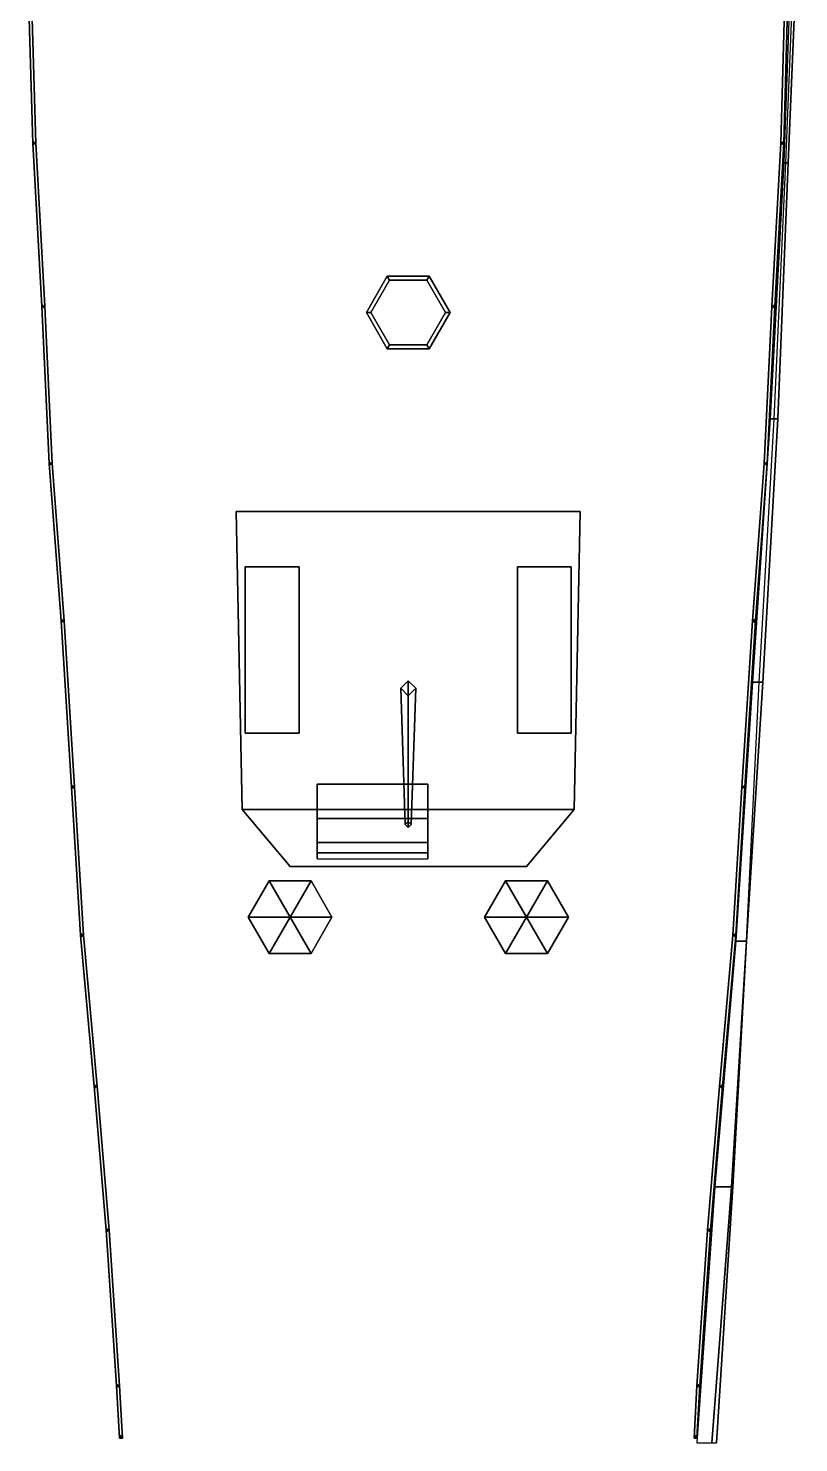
# Model space of a CAD drawing. Extents: x -2.7 to 2.7, y -17.4 to 17.4.
# Drawn here: x -2.54 to 2.61, y -17.45 to -8 of the extents above; entities that cross this region are included whole.
import ezdxf

# ---------------------------------------------------------------- set-up
doc = ezdxf.new("R2010")
doc.units = 0
doc.layers.get('0').update_dxf_attribs({"linetype": 'CONTINUOUS'})

msp = doc.modelspace()

# ---------------------------------------------------------------- linework, layer by layer
for points in [[(2.54, -8.9, 0.51), (2.61, -7.19, 0.51), (2.57, -7.19, 1.53), (2.51, -8.9, 1.53)], [(2.5235, -8.9), (2.5935, -7.19), (2.61, -7.19, 0.11), (2.54, -8.9, 0.11)], [(2.54, -8.9, 0.11), (2.61, -7.19, 0.11), (2.61, -7.19, 0.51), (2.54, -8.9, 0.51)], [(-2.51, -8.77, 2.35), (-2.54, -7.71, 2.36), (-2.52, -7.71, 2.36), (-2.49, -8.77, 2.35)], [(-2.49, -8.77, 2.35), (-2.52, -7.71, 2.36), (-2.54, -7.71, 2.36), (-2.51, -8.77, 2.35)], [(2.51, -8.77, 2.35), (2.54, -7.71, 2.36), (2.52, -7.71, 2.36), (2.49, -8.77, 2.35)], [(2.49, -8.77, 2.35), (2.52, -7.71, 2.36), (2.54, -7.71, 2.36), (2.51, -8.77, 2.35)], [(-2.43, -9.86, 2.35), (-2.49, -8.77, 2.35), (-2.51, -8.77, 2.35), (-2.45, -9.86, 2.35)], [(-2.45, -9.86, 2.35), (-2.51, -8.77, 2.35), (-2.49, -8.77, 2.35), (-2.43, -9.86, 2.35)], [(-2.505, -8.7613, 2.35), (-2.49, -8.77, 2.35), (-2.49, -8.77, 1.53), (-2.505, -8.7613, 1.53)], [(-2.505, -8.7787, 2.35), (-2.505, -8.7613, 2.35), (-2.505, -8.7613, 1.53), (-2.505, -8.7787, 1.53)], [(-2.49, -8.77, 2.35), (-2.505, -8.7787, 2.35), (-2.505, -8.7787, 1.53), (-2.49, -8.77, 1.53)], [(2.43, -9.86, 2.35), (2.49, -8.77, 2.35), (2.51, -8.77, 2.35), (2.45, -9.86, 2.35)], [(2.45, -9.86, 2.35), (2.51, -8.77, 2.35), (2.49, -8.77, 2.35), (2.43, -9.86, 2.35)], [(2.505, -8.7613, 1.53), (2.49, -8.77, 1.53), (2.49, -8.77, 2.35), (2.505, -8.7613, 2.35)], [(2.49, -8.77, 1.53), (2.505, -8.7787, 1.53), (2.505, -8.7787, 2.35), (2.49, -8.77, 2.35)], [(2.505, -8.7787, 1.53), (2.505, -8.7613, 1.53), (2.505, -8.7613, 2.35), (2.505, -8.7787, 2.35)], [(2.47, -10.61, 0.51), (2.54, -8.9, 0.51), (2.51, -8.9, 1.53), (2.42, -10.61, 1.53)], [(2.4459, -10.61), (2.5235, -8.9), (2.54, -8.9, 0.11), (2.47, -10.61, 0.27)], [(2.47, -10.61, 0.27), (2.54, -8.9, 0.11), (2.54, -8.9, 0.51), (2.47, -10.61, 0.51)], [(-0.25, -9.9, 1.61), (-0.125, -9.6835, 1.61), (-0.14, -9.6575, 1.58), (-0.28, -9.9, 1.58)], [(-0.14, -9.6575, 1.53), (-0.28, -9.9, 1.53), (-0.28, -9.9, 1.58), (-0.14, -9.6575, 1.58)], [(-0.125, -9.6835, 1.61), (-0.25, -9.9, 1.61), (-0.25, -9.9, 2.38), (-0.125, -9.6835, 2.38)], [(0.14, -9.6575, 1.53), (-0.14, -9.6575, 1.53), (-0.14, -9.6575, 1.58), (0.14, -9.6575, 1.58)], [(-0.125, -9.6835, 1.61), (0.125, -9.6835, 1.61), (0.14, -9.6575, 1.58), (-0.14, -9.6575, 1.58)], [(0.125, -9.6835, 1.61), (-0.125, -9.6835, 1.61), (-0.125, -9.6835, 2.38), (0.125, -9.6835, 2.38)], [(0.125, -9.6835, 1.61), (0.25, -9.9, 1.61), (0.28, -9.9, 1.58), (0.14, -9.6575, 1.58)], [(0.25, -9.9, 1.61), (0.125, -9.6835, 1.61), (0.125, -9.6835, 2.38), (0.25, -9.9, 2.38)], [(0.28, -9.9, 1.53), (0.14, -9.6575, 1.53), (0.14, -9.6575, 1.58), (0.28, -9.9, 1.58)], [(-2.38, -10.91, 2.34), (-2.43, -9.86, 2.35), (-2.45, -9.86, 2.35), (-2.4, -10.91, 2.34)], [(-2.4, -10.91, 2.34), (-2.45, -9.86, 2.35), (-2.43, -9.86, 2.35), (-2.38, -10.91, 2.34)], [(-2.445, -9.8513, 2.35), (-2.43, -9.86, 2.35), (-2.43, -9.86, 1.53), (-2.445, -9.8513, 1.53)], [(-2.445, -9.8687, 2.35), (-2.445, -9.8513, 2.35), (-2.445, -9.8513, 1.53), (-2.445, -9.8687, 1.53)], [(-2.43, -9.86, 2.35), (-2.445, -9.8687, 2.35), (-2.445, -9.8687, 1.53), (-2.43, -9.86, 1.53)], [(-0.125, -10.1165, 1.61), (-0.25, -9.9, 1.61), (-0.28, -9.9, 1.58), (-0.14, -10.1425, 1.58)], [(-0.28, -9.9, 1.53), (-0.14, -10.1425, 1.53), (-0.14, -10.1425, 1.58), (-0.28, -9.9, 1.58)], [(-0.25, -9.9, 1.61), (-0.125, -10.1165, 1.61), (-0.125, -10.1165, 2.38), (-0.25, -9.9, 2.38)], [(0.125, -10.1165, 1.61), (0.25, -9.9, 1.61), (0.25, -9.9, 2.38), (0.125, -10.1165, 2.38)], [(0.25, -9.9, 1.61), (0.125, -10.1165, 1.61), (0.14, -10.1425, 1.58), (0.28, -9.9, 1.58)], [(0.14, -10.1425, 1.53), (0.28, -9.9, 1.53), (0.28, -9.9, 1.58), (0.14, -10.1425, 1.58)], [(2.4, -10.91, 2.34), (2.45, -9.86, 2.35), (2.43, -9.86, 2.35), (2.38, -10.91, 2.34)], [(2.38, -10.91, 2.34), (2.43, -9.86, 2.35), (2.45, -9.86, 2.35), (2.4, -10.91, 2.34)], [(2.445, -9.8513, 1.53), (2.43, -9.86, 1.53), (2.43, -9.86, 2.35), (2.445, -9.8513, 2.35)], [(2.43, -9.86, 1.53), (2.445, -9.8687, 1.53), (2.445, -9.8687, 2.35), (2.43, -9.86, 2.35)], [(2.445, -9.8687, 1.53), (2.445, -9.8513, 1.53), (2.445, -9.8513, 2.35), (2.445, -9.8687, 2.35)], [(0.125, -10.1165, 1.61), (-0.125, -10.1165, 1.61), (-0.14, -10.1425, 1.58), (0.14, -10.1425, 1.58)], [(-0.14, -10.1425, 1.53), (0.14, -10.1425, 1.53), (0.14, -10.1425, 1.58), (-0.14, -10.1425, 1.58)], [(-0.125, -10.1165, 1.61), (0.125, -10.1165, 1.61), (0.125, -10.1165, 2.38), (-0.125, -10.1165, 2.38)], [(2.37, -12.37, 0.51), (2.47, -10.61, 0.51), (2.42, -10.61, 1.53), (2.3, -12.37, 1.53)], [(2.3459, -12.37), (2.4459, -10.61), (2.47, -10.61, 0.27), (2.37, -12.37, 0.27)], [(2.37, -12.37, 0.27), (2.47, -10.61, 0.27), (2.47, -10.61, 0.51), (2.37, -12.37, 0.51)], [(-2.32, -11.96, 2.32), (-2.4, -10.91, 2.34), (-2.38, -10.91, 2.34), (-2.3, -11.96, 2.32)], [(-2.3, -11.96, 2.32), (-2.38, -10.91, 2.34), (-2.4, -10.91, 2.34), (-2.32, -11.96, 2.32)], [(-2.395, -10.9187, 2.34), (-2.395, -10.9013, 2.34), (-2.395, -10.9013, 1.53), (-2.395, -10.9187, 1.53)], [(-2.395, -10.9013, 2.34), (-2.38, -10.91, 2.34), (-2.38, -10.91, 1.53), (-2.395, -10.9013, 1.53)], [(-2.38, -10.91, 2.34), (-2.395, -10.9187, 2.34), (-2.395, -10.9187, 1.53), (-2.38, -10.91, 1.53)], [(2.3, -11.96, 2.32), (2.38, -10.91, 2.34), (2.4, -10.91, 2.34), (2.32, -11.96, 2.32)], [(2.32, -11.96, 2.32), (2.4, -10.91, 2.34), (2.38, -10.91, 2.34), (2.3, -11.96, 2.32)], [(2.395, -10.9013, 1.53), (2.38, -10.91, 1.53), (2.38, -10.91, 2.34), (2.395, -10.9013, 2.34)], [(2.38, -10.91, 1.53), (2.395, -10.9187, 1.53), (2.395, -10.9187, 2.34), (2.38, -10.91, 2.34)], [(2.395, -10.9187, 1.53), (2.395, -10.9013, 1.53), (2.395, -10.9013, 2.34), (2.395, -10.9187, 2.34)], [(1.15, -11.23, 1.77), (-1.15, -11.23, 1.77), (-1.11, -13.22, 1.77), (1.11, -13.22, 1.77)], [(1.15, -11.23, 1.53), (-1.15, -11.23, 1.53), (-1.15, -11.23, 1.77), (1.15, -11.23, 1.77)], [(-1.11, -13.22, 1.77), (-1.15, -11.23, 1.77), (-1.15, -11.23, 1.53), (-1.11, -13.22, 1.53)], [(1.11, -13.22, 1.53), (1.15, -11.23, 1.53), (1.15, -11.23, 1.77), (1.11, -13.22, 1.77)], [(-1.09, -12.71, 2.33), (-1.09, -11.6, 2.33), (-1.09, -11.6, 1.77), (-1.09, -12.71, 1.77)], [(-0.73, -11.6, 2.33), (-1.09, -11.6, 2.33), (-1.09, -12.71, 2.33), (-0.73, -12.71, 2.33)], [(-0.73, -11.6, 1.77), (-1.09, -11.6, 1.77), (-1.09, -11.6, 2.33), (-0.73, -11.6, 2.33)], [(-0.73, -12.71, 1.77), (-0.73, -11.6, 1.77), (-0.73, -11.6, 2.33), (-0.73, -12.71, 2.33)], [(1.09, -11.6, 2.33), (0.73, -11.6, 2.33), (0.73, -12.71, 2.33), (1.09, -12.71, 2.33)], [(1.09, -11.6, 1.77), (0.73, -11.6, 1.77), (0.73, -11.6, 2.33), (1.09, -11.6, 2.33)], [(0.73, -12.71, 2.33), (0.73, -11.6, 2.33), (0.73, -11.6, 1.77), (0.73, -12.71, 1.77)], [(1.09, -12.71, 1.77), (1.09, -11.6, 1.77), (1.09, -11.6, 2.33), (1.09, -12.71, 2.33)], [(-2.23, -13.07, 2.32), (-2.3, -11.96, 2.32), (-2.32, -11.96, 2.32), (-2.25, -13.07, 2.32)], [(-2.25, -13.07, 2.32), (-2.32, -11.96, 2.32), (-2.3, -11.96, 2.32), (-2.23, -13.07, 2.32)], [(-2.315, -11.9513, 2.32), (-2.3, -11.96, 2.32), (-2.3, -11.96, 1.53), (-2.315, -11.9513, 1.53)], [(-2.315, -11.9687, 2.32), (-2.315, -11.9513, 2.32), (-2.315, -11.9513, 1.53), (-2.315, -11.9687, 1.53)], [(-2.3, -11.96, 2.32), (-2.315, -11.9687, 2.32), (-2.315, -11.9687, 1.53), (-2.3, -11.96, 1.53)], [(2.25, -13.07, 2.32), (2.32, -11.96, 2.32), (2.3, -11.96, 2.32), (2.23, -13.07, 2.32)], [(2.23, -13.07, 2.32), (2.3, -11.96, 2.32), (2.32, -11.96, 2.32), (2.25, -13.07, 2.32)], [(2.315, -11.9513, 1.53), (2.3, -11.96, 1.53), (2.3, -11.96, 2.32), (2.315, -11.9513, 2.32)], [(2.3, -11.96, 1.53), (2.315, -11.9687, 1.53), (2.315, -11.9687, 2.32), (2.3, -11.96, 2.32)], [(2.315, -11.9687, 1.53), (2.315, -11.9513, 1.53), (2.315, -11.9513, 2.32), (2.315, -11.9687, 2.32)], [(0, -12.36, 1.77), (-0.05, -12.41, 1.77), (-0.02, -13.32, 4.1), (0, -13.3, 4.1)], [(0.05, -12.41, 1.77), (0, -12.36, 1.77), (0, -13.3, 4.1), (0.02, -13.32, 4.1)], [(2.26, -14.1, 0.51), (2.37, -12.37, 0.51), (2.3, -12.37, 1.53), (2.19, -14.1, 1.53)], [(2.26, -14.1, 0.27), (2.37, -12.37, 0.27), (2.37, -12.37, 0.51), (2.26, -14.1, 0.51)], [(2.26, -14.1), (2.3459, -12.37), (2.37, -12.37, 0.27), (2.26, -14.1, 0.27)], [(-0.05, -12.41, 1.77), (0, -12.46, 1.77), (0, -13.34, 4.1), (-0.02, -13.32, 4.1)], [(0, -12.46, 1.77), (0.05, -12.41, 1.77), (0.02, -13.32, 4.1), (0, -13.34, 4.1)], [(-0.73, -12.71, 2.33), (-1.09, -12.71, 2.33), (-1.09, -12.71, 1.77), (-0.73, -12.71, 1.77)], [(1.09, -12.71, 2.33), (0.73, -12.71, 2.33), (0.73, -12.71, 1.77), (1.09, -12.71, 1.77)], [(-2.19, -14.06, 2.31), (-2.25, -13.07, 2.32), (-2.23, -13.07, 2.32), (-2.17, -14.06, 2.31)], [(-2.17, -14.06, 2.31), (-2.23, -13.07, 2.32), (-2.25, -13.07, 2.32), (-2.19, -14.06, 2.31)], [(-2.245, -13.0613, 2.32), (-2.23, -13.07, 2.32), (-2.23, -13.07, 1.53), (-2.245, -13.0613, 1.53)], [(-2.245, -13.0787, 2.32), (-2.245, -13.0613, 2.32), (-2.245, -13.0613, 1.53), (-2.245, -13.0787, 1.53)], [(-2.23, -13.07, 2.32), (-2.245, -13.0787, 2.32), (-2.245, -13.0787, 1.53), (-2.23, -13.07, 1.53)], [(0.13, -13.05, 1.77), (-0.61, -13.05, 1.77), (-0.61, -13.05, 2.3), (0.13, -13.05, 2.3)], [(-0.61, -13.51, 1.91), (-0.61, -13.05, 2.3), (-0.61, -13.05, 1.77), (-0.61, -13.55, 1.77)], [(-0.61, -13.44, 2.05), (-0.61, -13.28, 2.21), (-0.61, -13.05, 2.3), (-0.61, -13.51, 1.91)], [(0.13, -13.05, 2.3), (-0.61, -13.05, 2.3), (-0.61, -13.28, 2.21), (0.13, -13.28, 2.21)], [(0.13, -13.55, 1.77), (0.13, -13.05, 1.77), (0.13, -13.05, 2.3), (0.13, -13.51, 1.91)], [(0.13, -13.51, 1.91), (0.13, -13.05, 2.3), (0.13, -13.28, 2.21), (0.13, -13.44, 2.05)], [(2.17, -14.06, 2.31), (2.23, -13.07, 2.32), (2.25, -13.07, 2.32), (2.19, -14.06, 2.31)], [(2.19, -14.06, 2.31), (2.25, -13.07, 2.32), (2.23, -13.07, 2.32), (2.17, -14.06, 2.31)], [(2.245, -13.0613, 1.53), (2.23, -13.07, 1.53), (2.23, -13.07, 2.32), (2.245, -13.0613, 2.32)], [(2.23, -13.07, 1.53), (2.245, -13.0787, 1.53), (2.245, -13.0787, 2.32), (2.23, -13.07, 2.32)], [(2.245, -13.0787, 1.53), (2.245, -13.0613, 1.53), (2.245, -13.0613, 2.32), (2.245, -13.0787, 2.32)], [(-0.79, -13.6, 1.77), (-1.11, -13.22, 1.77), (-1.11, -13.22, 1.53), (-0.79, -13.6, 1.53)], [(1.11, -13.22, 1.77), (-1.11, -13.22, 1.77), (-0.79, -13.6, 1.77), (0.79, -13.6, 1.77)], [(0.79, -13.6, 1.53), (1.11, -13.22, 1.53), (1.11, -13.22, 1.77), (0.79, -13.6, 1.77)], [(0.13, -13.28, 2.21), (-0.61, -13.28, 2.21), (-0.61, -13.44, 2.05), (0.13, -13.44, 2.05)], [(0, -13.3, 4.1), (-0.02, -13.32, 4.1), (0, -13.34, 4.1), (0.02, -13.32, 4.1)], [(0.13, -13.44, 2.05), (-0.61, -13.44, 2.05), (-0.61, -13.51, 1.91), (0.13, -13.51, 1.91)], [(0.13, -13.51, 1.91), (-0.61, -13.51, 1.91), (-0.61, -13.55, 1.77), (0.13, -13.55, 1.77)], [(0.79, -13.6, 1.77), (-0.79, -13.6, 1.77), (-0.79, -13.6, 1.53), (0.79, -13.6, 1.53)], [(-0.93, -13.6975, 1.53), (-1.07, -13.94, 1.53), (-1.07, -13.94, 2.08), (-0.93, -13.6975, 2.08)], [(-0.93, -13.6975, 2.08), (-1.07, -13.94, 2.08), (-0.79, -13.94, 2.17)], [(-0.65, -13.6975, 1.53), (-0.93, -13.6975, 1.53), (-0.93, -13.6975, 2.08), (-0.65, -13.6975, 2.08)], [(-0.65, -13.6975, 2.08), (-0.93, -13.6975, 2.08), (-0.79, -13.94, 2.17)], [(-0.51, -13.94, 2.08), (-0.65, -13.6975, 2.08), (-0.79, -13.94, 2.17)], [(-0.51, -13.94, 1.53), (-0.65, -13.6975, 1.53), (-0.65, -13.6975, 2.08), (-0.51, -13.94, 2.08)], [(0.65, -13.6975, 1.53), (0.51, -13.94, 1.53), (0.51, -13.94, 2.08), (0.65, -13.6975, 2.08)], [(0.65, -13.6975, 2.08), (0.51, -13.94, 2.08), (0.79, -13.94, 2.17)], [(0.93, -13.6975, 1.53), (0.65, -13.6975, 1.53), (0.65, -13.6975, 2.08), (0.93, -13.6975, 2.08)], [(0.93, -13.6975, 2.08), (0.65, -13.6975, 2.08), (0.79, -13.94, 2.17)], [(1.07, -13.94, 2.08), (0.93, -13.6975, 2.08), (0.79, -13.94, 2.17)], [(1.07, -13.94, 1.53), (0.93, -13.6975, 1.53), (0.93, -13.6975, 2.08), (1.07, -13.94, 2.08)], [(-1.07, -13.94, 1.53), (-0.93, -14.1825, 1.53), (-0.93, -14.1825, 2.08), (-1.07, -13.94, 2.08)], [(-1.07, -13.94, 2.08), (-0.93, -14.1825, 2.08), (-0.79, -13.94, 2.17)], [(-0.93, -14.1825, 2.08), (-0.65, -14.1825, 2.08), (-0.79, -13.94, 2.17)], [(-0.65, -14.1825, 2.08), (-0.51, -13.94, 2.08), (-0.79, -13.94, 2.17)], [(-0.65, -14.1825, 1.53), (-0.51, -13.94, 1.53), (-0.51, -13.94, 2.08), (-0.65, -14.1825, 2.08)], [(0.51, -13.94, 1.53), (0.65, -14.1825, 1.53), (0.65, -14.1825, 2.08), (0.51, -13.94, 2.08)], [(0.51, -13.94, 2.08), (0.65, -14.1825, 2.08), (0.79, -13.94, 2.17)], [(0.65, -14.1825, 2.08), (0.93, -14.1825, 2.08), (0.79, -13.94, 2.17)], [(0.93, -14.1825, 2.08), (1.07, -13.94, 2.08), (0.79, -13.94, 2.17)], [(0.93, -14.1825, 1.53), (1.07, -13.94, 1.53), (1.07, -13.94, 2.08), (0.93, -14.1825, 2.08)], [(-2.08, -15.07, 2.3), (-2.17, -14.06, 2.31), (-2.19, -14.06, 2.31), (-2.1, -15.07, 2.3)], [(-2.1, -15.07, 2.3), (-2.19, -14.06, 2.31), (-2.17, -14.06, 2.31), (-2.08, -15.07, 2.3)], [(-2.185, -14.0513, 2.31), (-2.17, -14.06, 2.31), (-2.17, -14.06, 1.53), (-2.185, -14.0513, 1.53)], [(-2.185, -14.0687, 2.31), (-2.185, -14.0513, 2.31), (-2.185, -14.0513, 1.53), (-2.185, -14.0687, 1.53)], [(-2.17, -14.06, 2.31), (-2.185, -14.0687, 2.31), (-2.185, -14.0687, 1.53), (-2.17, -14.06, 1.53)], [(2.1, -15.07, 2.3), (2.19, -14.06, 2.31), (2.17, -14.06, 2.31), (2.08, -15.07, 2.3)], [(2.08, -15.07, 2.3), (2.17, -14.06, 2.31), (2.19, -14.06, 2.31), (2.1, -15.07, 2.3)], [(2.185, -14.0513, 1.53), (2.17, -14.06, 1.53), (2.17, -14.06, 2.31), (2.185, -14.0513, 2.31)], [(2.17, -14.06, 1.53), (2.185, -14.0687, 1.53), (2.185, -14.0687, 2.31), (2.17, -14.06, 2.31)], [(2.185, -14.0687, 1.53), (2.185, -14.0513, 1.53), (2.185, -14.0513, 2.31), (2.185, -14.0687, 2.31)], [(2.16, -15.74, 0.51), (2.26, -14.1, 0.51), (2.19, -14.1, 1.53), (2.05, -15.74, 1.53)], [(2.17, -15.74, 0.27), (2.26, -14.1, 0.27), (2.26, -14.1, 0.51), (2.16, -15.74, 0.51)], [(2.17, -15.74), (2.26, -14.1), (2.26, -14.1, 0.27), (2.17, -15.74, 0.27)], [(-0.93, -14.1825, 1.53), (-0.65, -14.1825, 1.53), (-0.65, -14.1825, 2.08), (-0.93, -14.1825, 2.08)], [(0.65, -14.1825, 1.53), (0.93, -14.1825, 1.53), (0.93, -14.1825, 2.08), (0.65, -14.1825, 2.08)], [(-2, -16.03, 2.3), (-2.08, -15.07, 2.3), (-2.1, -15.07, 2.3), (-2.02, -16.03, 2.3)], [(-2.02, -16.03, 2.3), (-2.1, -15.07, 2.3), (-2.08, -15.07, 2.3), (-2, -16.03, 2.3)], [(-2.095, -15.0613, 2.3), (-2.08, -15.07, 2.3), (-2.08, -15.07, 1.53), (-2.095, -15.0613, 1.53)], [(-2.095, -15.0787, 2.3), (-2.095, -15.0613, 2.3), (-2.095, -15.0613, 1.53), (-2.095, -15.0787, 1.53)], [(-2.08, -15.07, 2.3), (-2.095, -15.0787, 2.3), (-2.095, -15.0787, 1.53), (-2.08, -15.07, 1.53)], [(2, -16.03, 2.3), (2.08, -15.07, 2.3), (2.1, -15.07, 2.3), (2.02, -16.03, 2.3)], [(2.02, -16.03, 2.3), (2.1, -15.07, 2.3), (2.08, -15.07, 2.3), (2, -16.03, 2.3)], [(2.095, -15.0613, 1.53), (2.08, -15.07, 1.53), (2.08, -15.07, 2.3), (2.095, -15.0613, 2.3)], [(2.08, -15.07, 1.53), (2.095, -15.0787, 1.53), (2.095, -15.0787, 2.3), (2.08, -15.07, 2.3)], [(2.095, -15.0787, 1.53), (2.095, -15.0613, 1.53), (2.095, -15.0613, 2.3), (2.095, -15.0787, 2.3)], [(2.03, -17.45, 0.51), (2.16, -15.74, 0.51), (2.05, -15.74, 1.53), (1.93, -17.45, 1.51)], [(2.06, -17.45, 0.27), (2.17, -15.74, 0.27), (2.16, -15.74, 0.51), (2.03, -17.45, 0.51)], [(2.06, -17.45), (2.17, -15.74), (2.17, -15.74, 0.27), (2.06, -17.45, 0.27)], [(-1.95, -17.07, 2.3), (-2.02, -16.03, 2.3), (-2, -16.03, 2.3), (-1.93, -17.07, 2.3)], [(-1.93, -17.07, 2.3), (-2, -16.03, 2.3), (-2.02, -16.03, 2.3), (-1.95, -17.07, 2.3)], [(-2.015, -16.0213, 2.3), (-2, -16.03, 2.3), (-2, -16.03, 1.52), (-2.015, -16.0213, 1.52)], [(-2.015, -16.0387, 2.3), (-2.015, -16.0213, 2.3), (-2.015, -16.0213, 1.52), (-2.015, -16.0387, 1.52)], [(-2, -16.03, 2.3), (-2.015, -16.0387, 2.3), (-2.015, -16.0387, 1.52), (-2, -16.03, 1.52)], [(1.95, -17.07, 2.3), (2.02, -16.03, 2.3), (2, -16.03, 2.3), (1.93, -17.07, 2.3)], [(1.93, -17.07, 2.3), (2, -16.03, 2.3), (2.02, -16.03, 2.3), (1.95, -17.07, 2.3)], [(2.015, -16.0213, 1.52), (2, -16.03, 1.52), (2, -16.03, 2.3), (2.015, -16.0213, 2.3)], [(2, -16.03, 1.52), (2.015, -16.0387, 1.52), (2.015, -16.0387, 2.3), (2, -16.03, 2.3)], [(2.015, -16.0387, 1.52), (2.015, -16.0213, 1.52), (2.015, -16.0213, 2.3), (2.015, -16.0387, 2.3)], [(-1.93, -17.42, 2.32), (-1.95, -17.07, 2.3), (-1.93, -17.07, 2.3), (-1.91, -17.42, 2.32)], [(-1.91, -17.42, 2.32), (-1.93, -17.07, 2.3), (-1.95, -17.07, 2.3), (-1.93, -17.42, 2.32)], [(-1.945, -17.0787, 2.3), (-1.945, -17.0613, 2.3), (-1.945, -17.0613, 1.51), (-1.945, -17.0787, 1.51)], [(-1.945, -17.0613, 2.3), (-1.93, -17.07, 2.3), (-1.93, -17.07, 1.51), (-1.945, -17.0613, 1.51)], [(-1.93, -17.07, 2.3), (-1.945, -17.0787, 2.3), (-1.945, -17.0787, 1.51), (-1.93, -17.07, 1.51)], [(1.93, -17.42, 2.32), (1.95, -17.07, 2.3), (1.93, -17.07, 2.3), (1.91, -17.42, 2.32)], [(1.91, -17.42, 2.32), (1.93, -17.07, 2.3), (1.95, -17.07, 2.3), (1.93, -17.42, 2.32)], [(1.945, -17.0613, 1.51), (1.93, -17.07, 1.51), (1.93, -17.07, 2.3), (1.945, -17.0613, 2.3)], [(1.93, -17.07, 1.51), (1.945, -17.0787, 1.51), (1.945, -17.0787, 2.3), (1.93, -17.07, 2.3)], [(1.945, -17.0787, 1.51), (1.945, -17.0613, 1.51), (1.945, -17.0613, 2.3), (1.945, -17.0787, 2.3)], [(-1.925, -17.4187, 2.32), (-1.925, -17.4013, 2.32), (-1.925, -17.4013, 1.51), (-1.925, -17.4187, 1.51)], [(-1.925, -17.4013, 2.32), (-1.91, -17.41, 2.32), (-1.91, -17.41, 1.51), (-1.925, -17.4013, 1.51)], [(-1.91, -17.41, 2.32), (-1.925, -17.4187, 2.32), (-1.925, -17.4187, 1.51), (-1.91, -17.41, 1.51)], [(1.925, -17.4013, 1.51), (1.91, -17.41, 1.51), (1.91, -17.41, 2.32), (1.925, -17.4013, 2.32)], [(1.91, -17.41, 1.51), (1.925, -17.4187, 1.51), (1.925, -17.4187, 2.32), (1.91, -17.41, 2.32)], [(1.925, -17.4187, 1.51), (1.925, -17.4013, 1.51), (1.925, -17.4013, 2.32), (1.925, -17.4187, 2.32)]]:
    msp.add_3dface(points)

doc.saveas('drawing.dxf')
